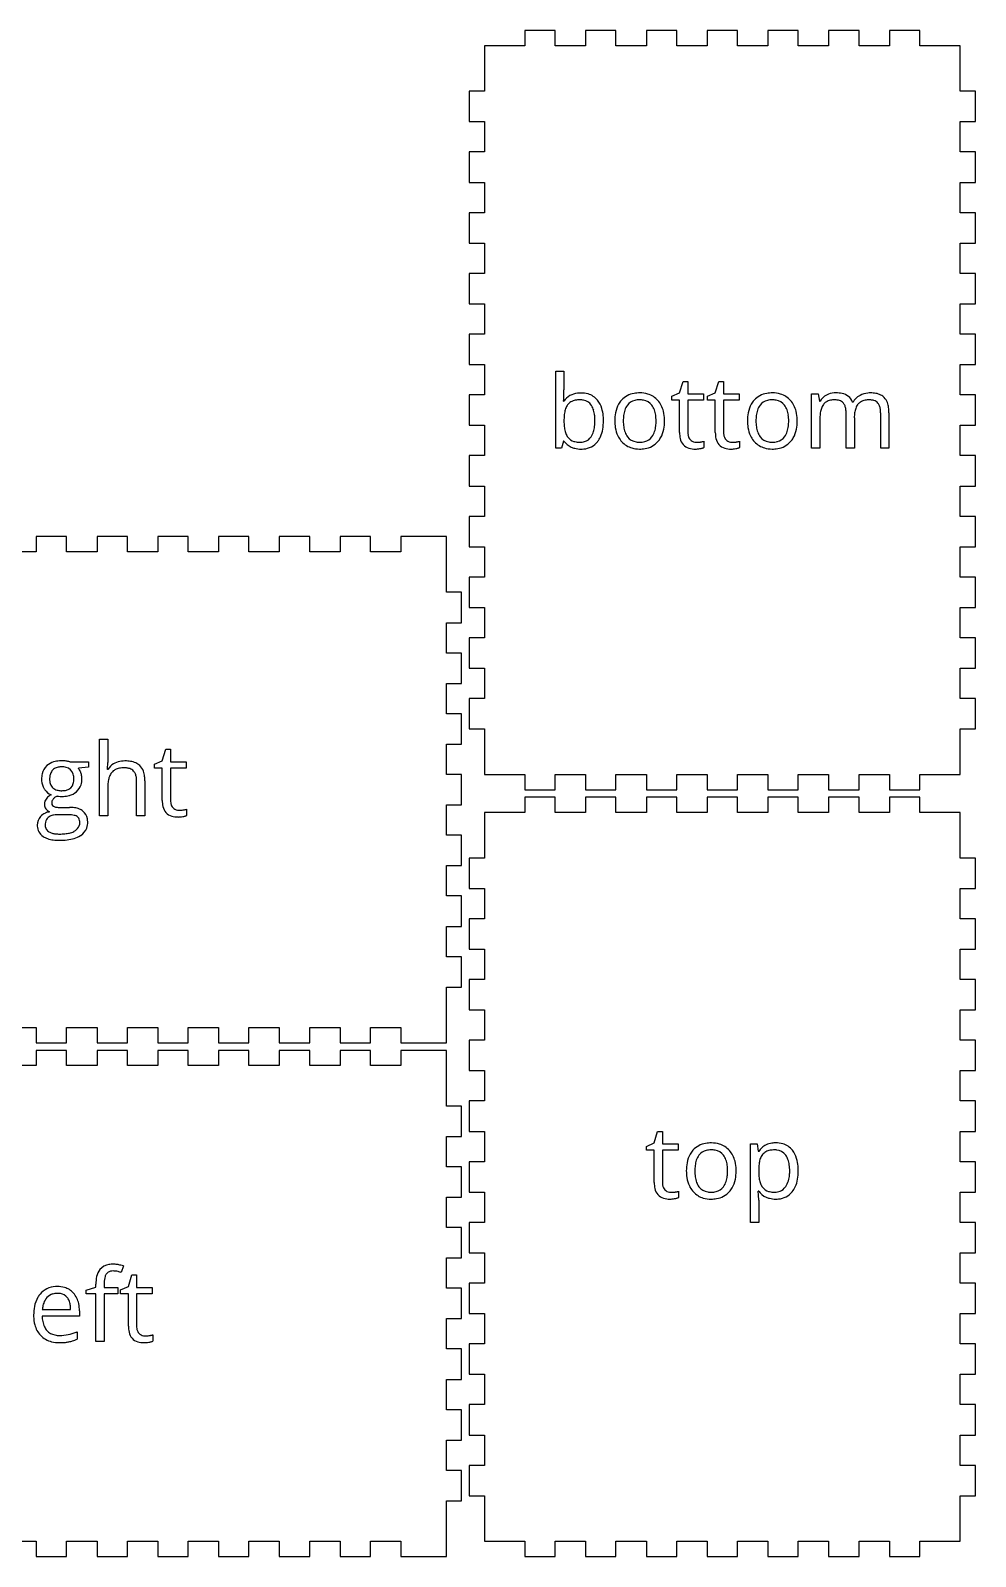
# Model space of a CAD drawing. Header units: millimetres. Extents: x 0 to 706, y 3 to 606.
# Drawn here: x 333 to 706, y 3 to 606 of the extents above; entities that cross this region are included whole.
import ezdxf

# ---------------------------------------------------------------- set-up
doc = ezdxf.new("R2010")
doc.units = ezdxf.units.MM

msp = doc.modelspace()

# ---------------------------------------------------------------- linework, layer by layer
at = {"layer": 'bottom_labelLayer'}
for p, q in [((540.2, 441), (540.2, 471.39)), ((540.2, 471.39), (543.44, 471.39)), ((543.44, 471.39), (543.44, 464.01)), ((589.11, 462.8), (590.47, 467.37)), ((590.47, 467.37), (592.35, 467.37)), ((592.35, 467.37), (592.35, 462.41)), ((603.23, 462.8), (604.59, 467.37)), ((604.59, 467.37), (606.47, 467.37)), ((606.47, 467.37), (606.47, 462.41)), ((543.29, 459.56), (543.44, 459.56)), ((586.04, 461.45), (589.11, 462.8)), ((586.04, 459.89), (586.04, 461.45)), ((589.11, 459.89), (586.04, 459.89)), ((589.11, 447.15), (589.11, 459.89)), ((592.35, 462.41), (598.56, 462.41)), ((598.56, 459.89), (592.35, 459.89)), ((592.35, 459.89), (592.35, 447.29)), ((598.56, 462.41), (598.56, 459.89)), ((600.16, 461.45), (603.23, 462.8)), ((600.16, 459.89), (600.16, 461.45)), ((603.23, 459.89), (600.16, 459.89)), ((603.23, 447.15), (603.23, 459.89)), ((606.47, 462.41), (612.68, 462.41)), ((612.68, 459.89), (606.47, 459.89)), ((606.47, 459.89), (606.47, 447.29)), ((612.68, 462.41), (612.68, 459.89)), ((641.27, 441), (641.27, 462.41)), ((641.27, 462.41), (643.91, 462.41)), ((643.91, 462.41), (644.44, 459.48)), ((644.44, 459.48), (644.59, 459.48)), ((657.48, 459.16), (657.64, 459.16)), ((654.91, 441), (654.91, 454.93)), ((658.15, 452.95), (658.15, 441)), ((668.56, 441), (668.56, 454.93)), ((671.8, 454.97), (671.8, 441)), ((644.52, 452.23), (644.52, 441)), ((542.52, 441), (540.2, 441)), ((543.21, 443.75), (542.52, 441)), ((543.44, 443.75), (543.21, 443.75)), ((598.71, 443.68), (598.71, 441.2)), ((612.84, 443.68), (612.84, 441.2)), ((644.52, 441), (641.27, 441)), ((658.15, 441), (654.91, 441)), ((671.8, 441), (668.56, 441))]:
    msp.add_line(p, q, dxfattribs=at)
for centre, radius, start, end in [((494.66, 463.32), 48.77, 355.72387, 358.1259), ((502.96, 462.75), 40.45, 355.47155, 355.65294), ((475.84, 463.95), 67.6, 358.11232, 0.04844), ((549.49, 455.34), 7.37, 95.18351, 145.1109), ((548.32, 455.51), 4.31, 120.14029, 142.4249), ((548.95, 454.34), 5.64, 100.44694, 119.67008), ((549.62, 450.93), 9.11, 89.57313, 100.73243), ((550.14, 451.69), 11.07, 89.87434, 96.81454), ((549.74, 452.55), 7.5, 78.67814, 90.37495), ((550.26, 452.85), 9.91, 74.23934, 90.56238), ((550.38, 455.24), 4.73, 35.54084, 79.80113), ((550.91, 455.25), 7.42, 38.56313, 74.06704), ((549.23, 453.94), 9.55, 16.47093, 38.40753), ((574.64, 452.97), 11.01, 150.71115, 169.46954), ((572.81, 453.9), 8.96, 138.17594, 150.22874), ((572.51, 454.14), 8.58, 99.17594, 137.98327), ((572.59, 454.8), 5.16, 103.46852, 142.31189), ((573.34, 450.21), 12.59, 89.73263, 100.07598), ((573.23, 452.33), 7.72, 89.48059, 103.8805), ((573.35, 451.87), 8.18, 79.34534, 90.31748), ((573.51, 451.9), 10.89, 73.52228, 90.56922), ((573.97, 454.64), 5.33, 37.95776, 80.40062), ((574.15, 454.22), 8.49, 41.14456, 73.21339), ((572.93, 453.18), 10.1, 13.50144, 41.07034), ((627.04, 452.97), 11.01, 150.71115, 169.46954), ((625.21, 453.9), 8.96, 138.17594, 150.22874), ((624.91, 454.14), 8.58, 99.17594, 137.98327), ((624.99, 454.8), 5.16, 103.46852, 142.31189), ((625.75, 450.21), 12.59, 89.73263, 100.07598), ((625.64, 452.33), 7.72, 89.48059, 103.8805), ((625.75, 451.87), 8.18, 79.34534, 90.31748), ((625.91, 451.9), 10.89, 73.52228, 90.56922), ((626.37, 454.64), 5.33, 37.95776, 80.40062), ((626.55, 454.22), 8.49, 41.14456, 73.21339), ((625.33, 453.18), 10.1, 13.50144, 41.07034), ((650.09, 456.25), 6.37, 117.12095, 149.54237), ((649.29, 455.62), 4.25, 123.70207, 142.30219), ((649.71, 454.89), 5.09, 101.15464, 123.06557), ((650.74, 455.09), 7.7, 93.83433, 117.50721), ((650.33, 451.99), 8.05, 89.55733, 101.48322), ((650.92, 453.5), 9.3, 89.96621, 94.28313), ((650.4, 452.45), 7.59, 85.52381, 90.07933), ((651.02, 452.18), 10.61, 77.55722, 90.5513), ((650.62, 454.65), 5.38, 72.3601, 85.95618), ((651.25, 456.53), 3.4, 41.06107, 72.89936), ((652.01, 456.42), 6.27, 52.7027, 78.00538), ((650.81, 456.24), 3.92, 20.70711, 40.02176), ((652.36, 457.07), 5.54, 22.20979, 51.49705), ((663.51, 455.8), 6.77, 119.40418, 150.18288), ((663.76, 454.93), 5.36, 140.97653, 161.16994), ((662.9, 455.56), 4.29, 122.35972, 140.28841), ((664.26, 454.66), 8.13, 118.25836, 120.06298), ((664.26, 454.57), 8.21, 95.86352, 117.96932), ((663.37, 454.71), 5.27, 101.00323, 121.78405), ((664, 451.7), 8.34, 89.56214, 101.29617), ((664.54, 452.57), 10.23, 89.91969, 96.26176), ((664.08, 452.52), 7.53, 85.81445, 90.06853), ((664.63, 451.53), 11.27, 79.9361, 90.38037), ((664.27, 454.65), 5.38, 72.63955, 86.2568), ((664.89, 456.52), 3.41, 41.04081, 73.17926), ((665.38, 455.59), 7.13, 62.97232, 80.16651), ((664.46, 456.24), 3.92, 20.70711, 40.02176), ((666.17, 457.21), 5.34, 44.229, 62.62291), ((665.93, 457.1), 5.58, 19.5612, 43.31612), ((662.54, 455.83), 9.2, 7.50419, 19.96453), ((568.42, 451.74), 24.98, 177.61768, 180.04252), ((560.91, 452.12), 17.46, 171.06679, 177.84568), ((553.69, 453.29), 10.14, 160.89264, 171.23342), ((549.36, 454.83), 5.55, 143.33823, 161.25599), ((549.85, 454.87), 5.38, 32.7034, 35.52425), ((548.4, 454.04), 7.05, 15.77795, 32.01513), ((543.75, 452.67), 11.89, 6.16487, 16.03964), ((536.53, 451.84), 19.16, 359.76807, 6.30953), ((544.37, 452.42), 14.64, 5.13384, 16.79734), ((538.24, 451.77), 20.81, 359.87792, 5.40936), ((580.35, 451.84), 16.83, 169.2443, 180.38808), ((584.01, 451.8), 17.13, 173.00862, 180.24638), ((577.82, 452.59), 10.89, 162.06532, 173.16748), ((573.85, 453.91), 6.7, 142.90258, 162.37495), ((572.88, 453.87), 6.68, 20.02571, 37.43505), ((569.58, 452.66), 10.19, 7.74399, 20.06902), ((563.65, 451.81), 16.18, 359.70756, 7.89727), ((568.22, 451.94), 14.97, 1.12772, 13.88001), ((632.76, 451.84), 16.83, 169.2443, 180.38808), ((636.41, 451.8), 17.13, 173.00862, 180.24638), ((630.22, 452.59), 10.89, 162.06532, 173.16748), ((626.25, 453.91), 6.7, 142.90258, 162.37495), ((625.28, 453.87), 6.68, 20.02571, 37.43505), ((621.98, 452.66), 10.19, 7.74399, 20.06902), ((616.05, 451.81), 16.18, 359.70756, 7.89727), ((620.62, 451.94), 14.97, 1.12772, 13.88001), ((667.09, 452.24), 22.57, 178.0976, 180.02533), ((660.81, 452.52), 16.29, 171.30419, 178.35016), ((654.25, 453.55), 9.64, 161.02344, 171.44691), ((650.28, 454.95), 5.44, 143.07698, 161.39138), ((648.86, 455.5), 6, 7.98647, 20.79495), ((645.34, 454.98), 9.56, 359.69484, 8.14714), ((672.4, 453.03), 14.26, 172.37764, 180.18297), ((676.12, 452.95), 17.97, 179.89426, 180.00041), ((666.99, 453.78), 8.79, 160.87318, 172.52724), ((662.52, 455.5), 6, 7.98647, 20.79495), ((658.99, 454.98), 9.56, 359.69484, 8.14714), ((656.93, 455.04), 14.87, 359.71074, 7.69073), ((564.88, 451.64), 21.44, 179.77626, 185.70753), ((556.43, 450.77), 12.94, 185.59249, 194.20506), ((551.01, 449.36), 7.35, 193.94304, 208.02184), ((548, 449.59), 7.44, 326.7105, 343.66617), ((543.66, 450.91), 11.98, 343.41715, 353.63691), ((537.11, 451.69), 18.58, 353.49347, 0.22055), ((546.66, 450.48), 12.29, 335.83059, 350.82549), ((540.04, 451.61), 19.01, 350.65628, 0.33804), ((579.74, 451.66), 16.22, 179.77447, 189.09329), ((575.57, 450.95), 11.99, 188.91025, 205.31714), ((583.3, 451.64), 16.42, 179.70596, 187.91607), ((577.28, 450.77), 10.33, 187.76392, 200.09768), ((573.96, 449.56), 6.8, 200.08459, 216.91316), ((572.62, 449.65), 6.96, 323.00892, 342.63905), ((568.63, 450.95), 11.15, 342.36157, 353.75376), ((562.75, 451.66), 17.08, 353.53631, 0.20142), ((572.08, 450.49), 11, 330.25071, 349.41164), ((566.44, 451.61), 16.75, 349.17619, 0.38627), ((564.16, 451.73), 19.03, 359.9919, 1.54199), ((599.3, 447.04), 10.19, 179.35509, 192.84776), ((598.88, 447.25), 6.53, 179.64166, 189.75059), ((613.42, 447.04), 10.19, 179.35509, 192.84776), ((613, 447.25), 6.53, 179.64166, 189.75059), ((632.14, 451.66), 16.22, 179.77447, 189.09329), ((627.97, 450.95), 11.99, 188.91025, 205.31714), ((635.7, 451.64), 16.42, 179.70596, 187.91607), ((629.68, 450.77), 10.33, 187.76392, 200.09768), ((626.36, 449.56), 6.8, 200.08459, 216.91316), ((625.02, 449.65), 6.96, 323.00892, 342.63905), ((621.03, 450.95), 11.15, 342.36157, 353.75376), ((615.15, 451.66), 17.08, 353.53631, 0.20142), ((624.48, 450.49), 11, 330.25071, 349.41164), ((618.84, 451.61), 16.75, 349.17619, 0.38627), ((616.56, 451.73), 19.03, 359.9919, 1.54199), ((549.28, 447.93), 7.18, 215.58502, 245.83616), ((548.82, 448.25), 4.89, 208.55364, 217.56056), ((548.64, 448.17), 4.7, 218.16905, 253.80471), ((549.82, 449.2), 8.56, 245.98016, 255.54557), ((549.52, 450.86), 7.53, 253.13824, 266.84831), ((550.11, 450.44), 9.83, 255.77554, 270.31855), ((549.76, 453.75), 10.42, 266.37757, 270.05105), ((549.84, 449.79), 6.46, 269.3869, 285.86307), ((550.17, 451.61), 11, 269.92256, 275.54818), ((550.69, 448.32), 7.68, 274.06401, 321.4081), ((550.32, 448.05), 4.66, 286.01629, 326.84974), ((549.58, 449.23), 9.11, 321.31614, 335.54361), ((574.34, 450.44), 10.66, 205.65602, 208.44614), ((572.73, 449.46), 8.78, 207.7947, 238.67579), ((572.84, 449.68), 9.03, 238.81156, 253.24283), ((572.75, 448.69), 5.31, 217.30095, 261.70991), ((573.19, 451.02), 10.41, 253.54369, 270.41825), ((573.31, 451.38), 8.05, 260.50332, 270.24767), ((573.32, 453.2), 12.59, 269.75029, 279.80332), ((573.42, 450.86), 7.53, 269.44816, 284.72557), ((574.01, 448.64), 5.24, 284.56623, 322.63338), ((574.13, 449.33), 8.64, 278.89592, 317.99791), ((573.81, 449.58), 9.04, 318.14398, 329.75661), ((594.18, 445.66), 4.9, 190.38177, 253.87724), ((596.57, 446.84), 4.19, 189.54797, 205.78735), ((595.62, 446.4), 3.14, 206.12946, 221.40839), ((595.19, 449.08), 8.47, 253.78479, 270.88525), ((595.52, 446.32), 3.01, 221.59491, 262.35052), ((595.77, 447.62), 4.33, 261.32661, 270.19133), ((595.32, 448.92), 8.31, 270.00315, 270.76042), ((595.27, 450.72), 10.11, 270.89325, 275.54839), ((595.81, 453.93), 10.65, 269.88036, 278.30284), ((594.89, 454.64), 14.05, 275.52601, 279.29397), ((595.23, 452.75), 12.13, 279.1864, 280.11422), ((595.91, 453.1), 9.81, 278.41545, 279.0081), ((595.77, 449.8), 9.13, 280.00701, 283.37354), ((594.71, 460.74), 17.54, 278.95894, 280.51048), ((596.58, 446.41), 5.64, 283.30691, 288.1198), ((595.85, 454.63), 11.32, 280.48476, 282.62683), ((596.85, 450.19), 6.78, 282.58764, 285.57953), ((597.35, 444.08), 3.19, 287.9888, 295.30485), ((597.35, 448.35), 4.87, 285.72405, 286.25657), ((608.3, 445.66), 4.9, 190.38177, 253.87724), ((610.69, 446.84), 4.19, 189.54797, 205.78735), ((609.75, 446.4), 3.14, 206.12946, 221.40839), ((609.31, 449.08), 8.47, 253.78479, 270.88525), ((609.64, 446.32), 3.01, 221.59491, 262.35052), ((609.89, 447.62), 4.33, 261.32661, 270.19133), ((609.44, 448.92), 8.31, 270.00315, 270.76042), ((609.39, 450.72), 10.11, 270.89325, 275.54839), ((609.93, 453.93), 10.65, 269.88036, 278.30284), ((609.01, 454.64), 14.05, 275.52601, 279.29397), ((609.35, 452.75), 12.13, 279.1864, 280.11422), ((610.03, 453.1), 9.81, 278.41545, 279.0081), ((609.89, 449.8), 9.13, 280.00701, 283.37354), ((608.84, 460.74), 17.54, 278.95894, 280.51048), ((610.7, 446.41), 5.64, 283.30691, 288.1198), ((609.97, 454.63), 11.32, 280.48476, 282.62683), ((610.97, 450.19), 6.78, 282.58764, 285.57953), ((611.47, 444.08), 3.19, 287.9888, 295.30485), ((611.47, 448.35), 4.87, 285.72405, 286.25657), ((626.74, 450.44), 10.66, 205.65602, 208.44614), ((625.13, 449.46), 8.78, 207.7947, 238.67579), ((625.25, 449.68), 9.03, 238.81156, 253.24283), ((625.15, 448.69), 5.31, 217.30095, 261.70991), ((625.59, 451.02), 10.41, 253.54369, 270.41825), ((625.71, 451.38), 8.05, 260.50332, 270.24767), ((625.72, 453.2), 12.59, 269.75029, 279.80332), ((625.82, 450.86), 7.53, 269.44816, 284.72557), ((626.41, 448.64), 5.24, 284.56623, 322.63338), ((626.53, 449.33), 8.64, 278.89592, 317.99791), ((626.22, 449.58), 9.04, 318.14398, 329.75661)]:
    msp.add_arc(centre, radius, start, end, dxfattribs=at)
at = {"layer": 'bottom_outsideCutPath'}
for p, q in [((540, 606), (528, 606)), ((528, 606), (528, 600)), ((540, 600), (540, 606)), ((564, 606), (552, 606)), ((552, 606), (552, 600)), ((564, 600), (564, 606)), ((588, 606), (576, 606)), ((576, 606), (576, 600)), ((588, 600), (588, 606)), ((612, 606), (600, 606)), ((600, 606), (600, 600)), ((612, 600), (612, 606)), ((636, 606), (624, 606)), ((624, 606), (624, 600)), ((636, 600), (636, 606)), ((660, 606), (648, 606)), ((648, 606), (648, 600)), ((660, 600), (660, 606)), ((684, 606), (672, 606)), ((672, 606), (672, 600)), ((684, 600), (684, 606)), ((512, 600), (512, 582)), ((516, 600), (512, 600)), ((528, 600), (516, 600)), ((552, 600), (540, 600)), ((576, 600), (564, 600)), ((600, 600), (588, 600)), ((624, 600), (612, 600)), ((648, 600), (636, 600)), ((672, 600), (660, 600)), ((700, 600), (684, 600)), ((700, 594), (700, 600)), ((700, 582), (700, 594)), ((512, 582), (506, 582)), ((506, 582), (506, 570)), ((706, 582), (700, 582)), ((706, 570), (706, 582)), ((506, 570), (512, 570)), ((512, 570), (512, 558)), ((700, 558), (700, 570)), ((700, 570), (706, 570)), ((512, 558), (506, 558)), ((506, 558), (506, 546)), ((706, 558), (700, 558)), ((706, 546), (706, 558)), ((506, 546), (512, 546)), ((512, 546), (512, 534)), ((700, 534), (700, 546)), ((700, 546), (706, 546)), ((512, 534), (506, 534)), ((506, 534), (506, 522)), ((706, 534), (700, 534)), ((706, 522), (706, 534)), ((506, 522), (512, 522)), ((512, 522), (512, 510)), ((700, 510), (700, 522)), ((700, 522), (706, 522)), ((512, 510), (506, 510)), ((506, 510), (506, 498)), ((706, 510), (700, 510)), ((706, 498), (706, 510)), ((506, 498), (512, 498)), ((512, 498), (512, 486)), ((700, 486), (700, 498)), ((700, 498), (706, 498)), ((512, 486), (506, 486)), ((506, 486), (506, 474)), ((706, 486), (700, 486)), ((706, 474), (706, 486)), ((506, 474), (512, 474)), ((512, 474), (512, 462)), ((700, 462), (700, 474)), ((700, 474), (706, 474)), ((512, 462), (506, 462)), ((506, 462), (506, 450)), ((706, 462), (700, 462)), ((706, 450), (706, 462)), ((506, 450), (512, 450)), ((512, 450), (512, 438)), ((700, 438), (700, 450)), ((700, 450), (706, 450)), ((512, 438), (506, 438)), ((506, 438), (506, 426)), ((706, 438), (700, 438)), ((706, 426), (706, 438)), ((506, 426), (512, 426)), ((512, 426), (512, 414)), ((700, 414), (700, 426)), ((700, 426), (706, 426)), ((512, 414), (506, 414)), ((506, 414), (506, 402)), ((706, 414), (700, 414)), ((706, 402), (706, 414)), ((506, 402), (512, 402)), ((512, 402), (512, 390)), ((700, 390), (700, 402)), ((700, 402), (706, 402)), ((512, 390), (506, 390)), ((506, 390), (506, 378)), ((706, 390), (700, 390)), ((706, 378), (706, 390)), ((506, 378), (512, 378)), ((512, 378), (512, 366)), ((700, 366), (700, 378)), ((700, 378), (706, 378)), ((512, 366), (506, 366)), ((506, 366), (506, 354)), ((706, 366), (700, 366)), ((706, 354), (706, 366)), ((506, 354), (512, 354)), ((512, 354), (512, 342)), ((700, 342), (700, 354)), ((700, 354), (706, 354)), ((512, 342), (506, 342)), ((506, 342), (506, 330)), ((706, 342), (700, 342)), ((706, 330), (706, 342)), ((506, 330), (512, 330)), ((512, 330), (512, 318)), ((700, 312), (700, 330)), ((700, 330), (706, 330)), ((512, 318), (512, 312)), ((512, 312), (528, 312)), ((528, 312), (528, 306)), ((540, 306), (540, 312)), ((540, 312), (552, 312)), ((552, 312), (552, 306)), ((564, 306), (564, 312)), ((564, 312), (576, 312)), ((576, 312), (576, 306)), ((588, 306), (588, 312)), ((588, 312), (600, 312)), ((600, 312), (600, 306)), ((612, 306), (612, 312)), ((612, 312), (624, 312)), ((624, 312), (624, 306)), ((636, 306), (636, 312)), ((636, 312), (648, 312)), ((648, 312), (648, 306)), ((660, 306), (660, 312)), ((660, 312), (672, 312)), ((672, 312), (672, 306)), ((684, 306), (684, 312)), ((684, 312), (696, 312)), ((696, 312), (700, 312)), ((528, 306), (540, 306)), ((552, 306), (564, 306)), ((576, 306), (588, 306)), ((600, 306), (612, 306)), ((624, 306), (636, 306)), ((648, 306), (660, 306)), ((672, 306), (684, 306))]:
    msp.add_line(p, q, dxfattribs=at)
at = {"layer": 'left_labelLayer'}
for p, q in [((369.42, 117.81), (368.58, 115.22)), ((354.71, 108.24), (358.54, 109.42)), ((358.54, 109.42), (358.54, 110.61)), ((361.78, 110.69), (361.78, 109.3)), ((361.78, 109.3), (367.23, 109.3)), ((367.23, 109.3), (367.23, 106.78)), ((368.3, 108.34), (371.37, 109.69)), ((371.37, 109.69), (372.74, 114.26)), ((372.74, 114.26), (374.61, 114.26)), ((374.61, 114.26), (374.61, 109.3)), ((374.61, 109.3), (380.82, 109.3)), ((380.82, 109.3), (380.82, 106.78)), ((354.71, 106.78), (354.71, 108.24)), ((358.54, 106.78), (354.71, 106.78)), ((358.54, 87.89), (358.54, 106.78)), ((367.23, 106.78), (361.78, 106.78)), ((361.78, 106.78), (361.78, 87.89)), ((368.3, 106.78), (368.3, 108.34)), ((371.37, 106.78), (368.3, 106.78)), ((371.37, 94.05), (371.37, 106.78)), ((380.82, 106.78), (374.61, 106.78)), ((374.61, 106.78), (374.61, 94.18)), ((352.05, 98.01), (337.31, 98.01)), ((337.38, 100.65), (348.58, 100.65)), ((352.05, 100.06), (352.05, 98.01)), ((351.13, 91.78), (351.13, 88.89)), ((380.98, 90.57), (380.98, 88.09)), ((361.78, 87.89), (358.54, 87.89))]:
    msp.add_line(p, q, dxfattribs=at)
for centre, radius, start, end in [((365.5, 112.2), 6.8, 141.74338, 168.23221), ((364.49, 112.72), 5.69, 98.25515, 139.62034), ((365.73, 112.45), 3.75, 145.06886, 162.18018), ((364.94, 112.96), 2.81, 102.76773, 144.33803), ((365.37, 108.64), 9.85, 89.66969, 99.93143), ((365.33, 111.45), 4.37, 89.48592, 103.41975), ((365.35, 108.85), 6.97, 83.07608, 89.7927), ((365.38, 108.06), 10.44, 81.56409, 89.70174), ((364.92, 105.43), 10.42, 76.51835, 83.02168), ((364.64, 102.94), 15.61, 75.97399, 81.65647), ((363.7, 100.25), 15.74, 71.96132, 76.59183), ((363.38, 97.71), 20.99, 73.29637, 76.0946), ((342.91, 101.36), 8.31, 92.47626, 140.53864), ((343.33, 98.23), 11.46, 89.96382, 93.91762), ((343.44, 99.81), 9.88, 74.21259, 90.54501), ((344.05, 102.09), 7.52, 41.20647, 74.02327), ((371.68, 110.76), 13.14, 167.5776, 180.65867), ((377.09, 110.69), 15.31, 178.1973, 180.02319), ((372.9, 110.87), 11.12, 171.65277, 178.43835), ((368.46, 111.54), 6.62, 161.84375, 171.78469), ((345.41, 99.67), 11.35, 149.40711, 169.18537), ((343.86, 100.49), 9.6, 140.1056, 148.90674), ((346.79, 99.98), 9.42, 160.33533, 172.53152), ((343.96, 101.02), 6.4, 138.09947, 160.58663), ((342.86, 101.99), 4.94, 106.46571, 137.91764), ((343.24, 100.58), 6.39, 89.44222, 106.20897), ((343.34, 100.31), 6.66, 79.64686, 90.29101), ((343.81, 102.48), 4.44, 40.08229, 80.62432), ((343.35, 102.14), 5.02, 23.48214, 39.70721), ((341.48, 101.35), 7.05, 8.73422, 23.2772), ((342.88, 101.08), 9.07, 11.59942, 41.1496), ((338.86, 100.15), 13.2, 359.61478, 12.03364), ((350.97, 98.53), 17.02, 168.95393, 180.38434), ((352.47, 98.42), 18.52, 179.98869, 181.79913), ((348.3, 98.18), 14.35, 181.35746, 194.49199), ((350.32, 98.27), 13.01, 181.14471, 190.80071), ((349.58, 99.53), 12.25, 172.15451, 174.76153), ((337.53, 100.71), 11.05, 359.67452, 8.92245), ((343.66, 96.91), 9.54, 194.08772, 223.05382), ((345.73, 97.36), 8.33, 190.60057, 206.02753), ((343.7, 96.4), 6.09, 206.29502, 222.5558), ((343.52, 96.31), 5.89, 223.06451, 258.14013), ((344.23, 99.26), 8.93, 257.53119, 270.43194), ((344.24, 107.46), 17.12, 270.1984, 292.20904), ((343.42, 109.82), 19.62, 291.82554, 293.16135), ((381.56, 93.93), 10.19, 179.35509, 192.84776), ((376.45, 92.55), 4.9, 190.38177, 253.87724), ((381.14, 94.14), 6.53, 179.64166, 189.75059), ((378.84, 93.73), 4.19, 189.54797, 205.78735), ((377.89, 93.29), 3.14, 206.12946, 221.40839), ((377.78, 93.21), 3.01, 221.59491, 262.35052), ((378.12, 101.52), 11.32, 280.48476, 282.62683), ((379.11, 97.08), 6.78, 282.58764, 285.57953), ((379.62, 95.24), 4.87, 285.72405, 286.25657), ((343.16, 96.54), 8.92, 223.54658, 256.1957), ((344.08, 100.1), 12.6, 256.00879, 270.48481), ((344.2, 113.92), 26.42, 269.96693, 271.99313), ((344.45, 107.55), 20.04, 271.91196, 275.97272), ((345.13, 101.15), 13.61, 275.90545, 281.66039), ((344.79, 102.38), 14.88, 281.99358, 287.88512), ((343.38, 106.74), 19.46, 287.90229, 293.48616), ((377.45, 95.97), 8.47, 253.78479, 270.88525), ((378.03, 94.51), 4.33, 261.32661, 270.19133), ((377.58, 95.81), 8.31, 270.00315, 270.76042), ((377.53, 97.61), 10.11, 270.89325, 275.54839), ((378.07, 100.83), 10.65, 269.88036, 278.30284), ((377.16, 101.54), 14.05, 275.52601, 279.29397), ((377.49, 99.64), 12.13, 279.1864, 280.11422), ((378.17, 100), 9.81, 278.41545, 279.0081), ((378.03, 96.69), 9.13, 280.00701, 283.37354), ((376.98, 107.63), 17.54, 278.95894, 280.51048), ((378.85, 93.3), 5.64, 283.30691, 288.1198), ((379.62, 90.97), 3.19, 287.9888, 295.30485)]:
    msp.add_arc(centre, radius, start, end, dxfattribs=at)
at = {"layer": 'left_outsideCutPath'}
for p, q in [((347, 203), (335, 203)), ((335, 203), (335, 197)), ((347, 197), (347, 203)), ((371, 203), (359, 203)), ((359, 203), (359, 197)), ((371, 197), (371, 203)), ((395, 203), (383, 203)), ((383, 203), (383, 197)), ((395, 197), (395, 203)), ((419, 203), (407, 203)), ((407, 203), (407, 197)), ((419, 197), (419, 203)), ((443, 203), (431, 203)), ((431, 203), (431, 197)), ((443, 197), (443, 203)), ((467, 203), (455, 203)), ((455, 203), (455, 197)), ((467, 197), (467, 203)), ((497, 203), (479, 203)), ((479, 203), (479, 197)), ((497, 193), (497, 203)), ((335, 197), (323, 197)), ((359, 197), (347, 197)), ((383, 197), (371, 197)), ((407, 197), (395, 197)), ((431, 197), (419, 197)), ((455, 197), (443, 197)), ((479, 197), (467, 197)), ((497, 181), (497, 193)), ((503, 181), (497, 181)), ((503, 169), (503, 181)), ((497, 157), (497, 169)), ((497, 169), (503, 169)), ((503, 157), (497, 157)), ((503, 145), (503, 157)), ((497, 133), (497, 145)), ((497, 145), (503, 145)), ((503, 133), (497, 133)), ((503, 121), (503, 133)), ((497, 109), (497, 121)), ((497, 121), (503, 121)), ((503, 109), (497, 109)), ((503, 97), (503, 109)), ((497, 85), (497, 97)), ((497, 97), (503, 97)), ((503, 85), (497, 85)), ((503, 73), (503, 85)), ((497, 61), (497, 73)), ((497, 73), (503, 73)), ((503, 61), (497, 61)), ((503, 49), (503, 61)), ((497, 37), (497, 49)), ((497, 49), (503, 49)), ((503, 37), (497, 37)), ((503, 25), (503, 37)), ((497, 3), (497, 25)), ((497, 25), (503, 25)), ((323, 9), (335, 9)), ((335, 9), (335, 3)), ((347, 3), (347, 9)), ((347, 9), (359, 9)), ((359, 9), (359, 3)), ((371, 3), (371, 9)), ((371, 9), (383, 9)), ((383, 9), (383, 3)), ((395, 3), (395, 9)), ((395, 9), (407, 9)), ((407, 9), (407, 3)), ((419, 3), (419, 9)), ((419, 9), (431, 9)), ((431, 9), (431, 3)), ((443, 3), (443, 9)), ((443, 9), (455, 9)), ((455, 9), (455, 3)), ((467, 3), (467, 9)), ((467, 9), (479, 9)), ((479, 9), (479, 3)), ((335, 3), (347, 3)), ((359, 3), (371, 3)), ((383, 3), (395, 3)), ((407, 3), (419, 3)), ((431, 3), (443, 3)), ((455, 3), (467, 3)), ((479, 3), (491, 3)), ((491, 3), (497, 3))]:
    msp.add_line(p, q, dxfattribs=at)
at = {"layer": 'right_labelLayer'}
for p, q in [((359.98, 295.61), (359.98, 326)), ((359.98, 326), (363.22, 326)), ((363.22, 326), (363.22, 316.8)), ((384.77, 317.41), (386.13, 321.98)), ((386.13, 321.98), (388.01, 321.98)), ((388.01, 321.98), (388.01, 317.02)), ((348.19, 317.02), (355.59, 317.02)), ((355.59, 314.96), (351.62, 314.5)), ((355.59, 317.02), (355.59, 314.96)), ((363.07, 314.05), (363.26, 314.05)), ((381.7, 316.06), (384.77, 317.41)), ((381.7, 314.5), (381.7, 316.06)), ((384.77, 314.5), (381.7, 314.5)), ((384.77, 301.76), (384.77, 314.5)), ((388.01, 317.02), (394.22, 317.02)), ((394.22, 314.5), (388.01, 314.5)), ((388.01, 314.5), (388.01, 301.9)), ((394.22, 317.02), (394.22, 314.5)), ((374.63, 295.61), (374.63, 309.46)), ((377.87, 309.57), (377.87, 295.61)), ((363.22, 306.8), (363.22, 295.61)), ((347.07, 296.1), (343.19, 296.1)), ((344.32, 299.01), (348.11, 299.01)), ((363.22, 295.61), (359.98, 295.61)), ((377.87, 295.61), (374.63, 295.61)), ((394.38, 298.29), (394.38, 295.8))]:
    msp.add_line(p, q, dxfattribs=at)
for centre, radius, start, end in [((343.33, 310.95), 6.16, 132.32877, 167.33409), ((343.75, 310.35), 6.89, 106.2189, 131.53776), ((344.29, 311.09), 3.89, 135.58399, 163.00159), ((344.14, 311.17), 3.73, 122.52108, 134.99668), ((344.8, 306.94), 10.45, 93.63298, 106.54087), ((344.49, 310.56), 4.43, 101.06205, 121.97391), ((344.97, 308.24), 6.8, 89.58594, 101.33341), ((345.14, 303.09), 14.32, 89.93804, 94.02677), ((345.11, 307.99), 7.05, 76.10951, 90.70285), ((345.2, 304.98), 12.43, 82.58521, 90.18495), ((345.58, 307.92), 9.47, 74.0089, 82.56944), ((346.01, 311.24), 3.68, 13.95357, 77.66738), ((347.49, 311.23), 5.27, 29.45845, 38.35767), ((345.34, 310), 7.75, 23.18453, 29.54225), ((350.51, 315.82), 12.68, 351.97131, 354.96189), ((343.97, 316.39), 19.25, 354.98286, 357.89435), ((334.06, 316.77), 29.17, 357.86742, 0.06829), ((368.76, 310.61), 6.48, 119.83159, 147.97259), ((368.24, 309.88), 4.54, 118.45512, 139.67062), ((369.54, 309.41), 7.91, 116.66578, 120.41831), ((369.69, 309.02), 8.32, 96.66525, 116.37825), ((368.94, 308.49), 6.1, 100.10679, 118.08474), ((369.64, 304.84), 9.81, 89.59196, 100.3595), ((370, 306.84), 10.52, 89.89274, 96.99592), ((369.73, 306.06), 8.6, 84.01978, 90.15108), ((370.1, 304.21), 13.15, 80.6863, 90.35371), ((370.06, 308.83), 5.81, 71.08281, 84.36911), ((370.78, 310.85), 3.66, 43.3791, 71.5386), ((370.92, 309.03), 8.27, 65.60227, 80.88442), ((371.91, 311.25), 5.84, 46.74008, 65.41307), ((371.97, 311.46), 5.65, 19.22043, 45.76607), ((346.44, 310.16), 9.37, 166.81958, 180.48393), ((345.25, 310.08), 8.18, 179.97597, 183.62067), ((343.78, 309.91), 6.7, 183.01609, 212.31231), ((348.8, 310.17), 8.53, 175.33935, 180.08638), ((346.6, 310.11), 6.33, 179.56177, 191.65291), ((346.34, 310.42), 6.05, 162.59121, 175.7343), ((344.4, 309.64), 4.08, 191.35552, 213.36604), ((346.14, 309.32), 3.58, 282.77966, 346.48285), ((342.86, 310.32), 6.97, 359.18062, 15.04318), ((343.26, 310.13), 6.57, 345.43621, 0.7466), ((346.97, 309.76), 6.01, 310.60979, 342.09236), ((343.28, 309.09), 10, 21.25065, 23.34893), ((346.78, 310.48), 6.24, 6.85047, 20.98719), ((345.6, 310.14), 7.43, 342.56498, 0.59577), ((345.02, 310.24), 8.01, 359.87107, 7.04322), ((378.74, 307.05), 15.51, 171.32023, 178.34068), ((372.69, 308.01), 9.38, 160.1567, 171.53128), ((368.95, 309.39), 5.39, 140.62084, 160.50488), ((370.59, 310.77), 3.86, 22.70243, 42.34196), ((368.86, 310.05), 5.73, 8.49315, 22.65798), ((365.47, 309.51), 9.16, 359.6714, 8.68773), ((368.72, 310.25), 9.12, 6.47338, 19.64681), ((363.85, 309.62), 14.02, 359.79453, 6.77439), ((344.06, 310.11), 7.04, 212.4714, 215.88757), ((343, 309.26), 5.68, 215.16408, 247.47479), ((341.52, 300.4), 3.29, 144.49633, 161.33505), ((342.61, 299.59), 4.64, 132.72591, 144.14797), ((344.35, 297.73), 7.19, 125.22127, 132.86557), ((346.1, 295.3), 10.18, 121.23527, 125.37947), ((343.88, 309.33), 3.47, 213.95738, 227.79716), ((343.55, 300.74), 2.44, 147.53692, 180.25923), ((344.35, 300.2), 3.4, 128.0882, 147.14004), ((344.33, 309.89), 4.19, 228.26208, 254.73414), ((345.84, 298.36), 5.77, 117.3935, 128.40953), ((344.79, 312.13), 8.8, 259.49635, 263.39041), ((344.92, 311.9), 6.29, 254.40165, 267.43488), ((344.96, 313.74), 10.42, 263.48369, 270.12714), ((345.08, 313.96), 8.35, 267.0154, 270.03233), ((344.99, 317.41), 14.08, 269.96918, 272.93121), ((345.18, 312.67), 7.06, 269.22568, 284.37733), ((345.24, 314.03), 10.7, 272.5335, 285.25796), ((346.2, 310.66), 7.19, 284.93158, 310.62228), ((384.15, 306.81), 20.93, 178.10796, 180.02296), ((394.96, 301.65), 10.19, 179.35509, 192.84776), ((394.54, 301.86), 6.53, 179.64166, 189.75059), ((340.87, 291.59), 5.66, 113.81214, 138.34963), ((341.93, 300.29), 3.71, 161.72258, 180.48435), ((341.95, 300.26), 3.72, 179.98363, 182.93768), ((341.23, 300.18), 3.01, 182.17673, 215.34156), ((341.87, 289.45), 8.02, 102.28709, 114.11726), ((342.03, 300.76), 3.99, 215.46497, 217.17495), ((341.55, 300.35), 3.36, 216.58615, 245.49687), ((342.21, 292.16), 3.8, 117.23044, 130.50233), ((342.67, 291.19), 4.86, 99.81029, 116.82295), ((342.8, 300.71), 1.68, 179.2919, 198.35806), ((342.48, 300.62), 1.36, 199.22915, 239.56911), ((342.74, 300.98), 1.8, 238.2202, 239.84544), ((342.95, 301.41), 2.27, 240.73026, 254.50267), ((343.14, 288.65), 7.45, 89.64352, 100.02092), ((343.57, 303.55), 4.5, 254.16367, 262.21235), ((344.06, 306.98), 7.97, 262.05557, 267.20831), ((344.3, 311.34), 12.33, 267.09195, 270.08632), ((347.12, 275.47), 20.63, 86.50542, 90.13993), ((348.18, 285.74), 13.27, 81.57443, 90.30597), ((347.65, 283.88), 12.21, 81.41723, 86.57567), ((348.51, 289.46), 6.56, 73.41001, 81.59071), ((348.91, 290.48), 8.47, 68.36715, 81.73993), ((349.53, 292.79), 3.08, 58.99722, 73.85864), ((349.86, 292.91), 5.86, 52.18796, 68.2501), ((350.52, 293.81), 4.74, 8.62013, 51.89825), ((389.84, 300.26), 4.9, 190.38177, 253.87724), ((392.23, 301.45), 4.19, 189.54797, 205.78735), ((391.29, 301.01), 3.14, 206.12946, 221.40839), ((390.85, 303.69), 8.47, 253.78479, 270.88525), ((391.18, 300.93), 3.01, 221.59491, 262.35052), ((391.43, 302.23), 4.33, 261.32661, 270.19133), ((391.47, 308.54), 10.65, 269.88036, 278.30284), ((391.57, 307.71), 9.81, 278.41545, 279.0081), ((391.43, 304.4), 9.13, 280.00701, 283.37354), ((390.38, 315.35), 17.54, 278.95894, 280.51048), ((392.24, 301.01), 5.64, 283.30691, 288.1198), ((391.51, 309.24), 11.32, 280.48476, 282.62683), ((392.51, 304.8), 6.78, 282.58764, 285.57953), ((393.01, 298.69), 3.19, 287.9888, 295.30485), ((393.01, 302.96), 4.87, 285.72405, 286.25657), ((340.35, 292.06), 4.96, 138.39161, 181.00526), ((342.24, 291.97), 6.85, 179.97841, 183.02269), ((340.65, 291.82), 5.25, 182.20799, 207.74615), ((343.71, 292.05), 5.19, 168.25805, 180.38203), ((341.77, 291.97), 3.26, 179.22076, 200.93555), ((341.98, 292.46), 3.42, 130.79448, 169.04134), ((341.39, 291.88), 2.86, 202.02869, 236.14574), ((341.97, 292.62), 3.8, 235.06347, 238.50424), ((346.4, 296.43), 7.75, 283.13707, 295.8573), ((347.39, 294.28), 5.38, 296.40475, 301.80089), ((347.77, 293.75), 4.73, 301.22307, 318.62381), ((350.03, 293.69), 2.04, 31.50955, 58.07777), ((348.65, 292.94), 3.54, 319.07655, 1.1407), ((349.5, 293.39), 2.66, 10.66089, 30.93619), ((347.8, 293.05), 4.39, 359.54612, 10.99047), ((349.33, 292.94), 5.96, 302.99037, 339.54945), ((348.3, 293.2), 7.02, 340.52688, 0.72016), ((348.19, 293.32), 7.12, 359.74305, 9.73264), ((390.98, 303.53), 8.31, 270.00315, 270.76042), ((390.93, 305.32), 10.11, 270.89325, 275.54839), ((390.55, 309.25), 14.05, 275.52601, 279.29397), ((390.89, 307.36), 12.13, 279.1864, 280.11422), ((340.53, 291.87), 5.17, 208.90363, 236.42314), ((341.88, 293.81), 7.53, 235.9668, 251.22291), ((343.17, 297.57), 11.51, 251.21019, 262.7064), ((342.65, 293.83), 5.19, 239.10662, 254.48628), ((343.55, 296.95), 8.44, 254.2324, 263.49373), ((344.06, 304.17), 18.17, 262.56347, 270.26989), ((344.12, 301.77), 13.29, 263.41083, 270.14576), ((344.25, 311.7), 25.7, 269.75451, 276.61696), ((344.18, 305.24), 16.76, 269.90844, 269.99962), ((344.26, 310.28), 21.8, 269.79573, 275.39911), ((345.08, 301.9), 13.38, 275.29568, 283.35162), ((345.4, 302.12), 16.05, 276.49398, 286.49537), ((347.23, 296.06), 9.72, 286.25423, 302.528), ((348.24, 294.32), 7.71, 303.18697, 304.17226)]:
    msp.add_arc(centre, radius, start, end, dxfattribs=at)
at = {"layer": 'right_outsideCutPath'}
for p, q in [((347, 406), (335, 406)), ((335, 406), (335, 400)), ((347, 400), (347, 406)), ((371, 406), (359, 406)), ((359, 406), (359, 400)), ((371, 400), (371, 406)), ((395, 406), (383, 406)), ((383, 406), (383, 400)), ((395, 400), (395, 406)), ((419, 406), (407, 406)), ((407, 406), (407, 400)), ((419, 400), (419, 406)), ((443, 406), (431, 406)), ((431, 406), (431, 400)), ((443, 400), (443, 406)), ((467, 406), (455, 406)), ((455, 406), (455, 400)), ((467, 400), (467, 406)), ((497, 406), (479, 406)), ((479, 406), (479, 400)), ((497, 396), (497, 406)), ((335, 400), (323, 400)), ((359, 400), (347, 400)), ((383, 400), (371, 400)), ((407, 400), (395, 400)), ((431, 400), (419, 400)), ((455, 400), (443, 400)), ((479, 400), (467, 400)), ((497, 384), (497, 396)), ((503, 384), (497, 384)), ((503, 372), (503, 384)), ((497, 360), (497, 372)), ((497, 372), (503, 372)), ((503, 360), (497, 360)), ((503, 348), (503, 360)), ((497, 336), (497, 348)), ((497, 348), (503, 348)), ((503, 336), (497, 336)), ((503, 324), (503, 336)), ((497, 312), (497, 324)), ((497, 324), (503, 324)), ((503, 312), (497, 312)), ((503, 300), (503, 312)), ((497, 288), (497, 300)), ((497, 300), (503, 300)), ((503, 288), (497, 288)), ((503, 276), (503, 288)), ((497, 264), (497, 276)), ((497, 276), (503, 276)), ((503, 264), (497, 264)), ((503, 252), (503, 264)), ((497, 240), (497, 252)), ((497, 252), (503, 252)), ((503, 240), (497, 240)), ((503, 228), (503, 240)), ((497, 206), (497, 228)), ((497, 228), (503, 228)), ((323, 212), (335, 212)), ((335, 212), (335, 206)), ((347, 206), (347, 212)), ((347, 212), (359, 212)), ((359, 212), (359, 206)), ((371, 206), (371, 212)), ((371, 212), (383, 212)), ((383, 212), (383, 206)), ((395, 206), (395, 212)), ((395, 212), (407, 212)), ((407, 212), (407, 206)), ((419, 206), (419, 212)), ((419, 212), (431, 212)), ((431, 212), (431, 206)), ((443, 206), (443, 212)), ((443, 212), (455, 212)), ((455, 212), (455, 206)), ((467, 206), (467, 212)), ((467, 212), (479, 212)), ((479, 212), (479, 206)), ((335, 206), (347, 206)), ((359, 206), (371, 206)), ((383, 206), (395, 206)), ((407, 206), (419, 206)), ((431, 206), (443, 206)), ((455, 206), (467, 206)), ((479, 206), (491, 206)), ((491, 206), (497, 206))]:
    msp.add_line(p, q, dxfattribs=at)
at = {"layer": 'top_labelLayer'}
for p, q in [((579.09, 166.42), (580.45, 170.99)), ((580.45, 170.99), (582.33, 170.99)), ((582.33, 170.99), (582.33, 166.03)), ((576.02, 165.07), (579.09, 166.42)), ((576.02, 163.51), (576.02, 165.07)), ((579.09, 163.51), (576.02, 163.51)), ((579.09, 150.77), (579.09, 163.51)), ((582.33, 166.03), (588.54, 166.03)), ((588.54, 163.51), (582.33, 163.51)), ((582.33, 163.51), (582.33, 150.91)), ((588.54, 166.03), (588.54, 163.51)), ((617.13, 135.01), (617.13, 166.03)), ((617.13, 166.03), (619.77, 166.03)), ((619.77, 166.03), (620.22, 163.1)), ((620.22, 163.1), (620.37, 163.1)), ((620.37, 156.07), (620.37, 155.34)), ((588.7, 147.3), (588.7, 144.82)), ((620.37, 147.38), (620.14, 147.38)), ((620.37, 143.82), (620.37, 135.01)), ((620.37, 135.01), (617.13, 135.01))]:
    msp.add_line(p, q, dxfattribs=at)
for centre, radius, start, end in [((601.07, 157.52), 8.96, 138.17594, 150.22874), ((600.77, 157.76), 8.58, 99.17594, 137.98327), ((600.85, 158.42), 5.16, 103.46852, 142.31189), ((601.61, 153.83), 12.59, 89.73263, 100.07598), ((601.5, 155.95), 7.72, 89.48059, 103.8805), ((601.61, 155.49), 8.18, 79.34534, 90.31748), ((601.77, 155.52), 10.89, 73.52228, 90.56922), ((602.23, 158.26), 5.33, 37.95776, 80.40062), ((602.41, 157.85), 8.49, 41.14456, 73.21339), ((601.19, 156.8), 10.1, 13.50144, 41.07034), ((627.52, 158.08), 8.73, 132.3565, 144.91959), ((626.18, 159.54), 6.75, 115.40061, 132.31184), ((625.21, 159.15), 4.28, 118.55694, 141.02434), ((625.89, 157.82), 5.78, 100.08682, 118.19179), ((626.7, 158.27), 8.12, 97.70663, 114.88215), ((626.56, 154.32), 9.34, 89.59043, 100.35017), ((627.07, 155.91), 10.51, 89.84683, 97.94743), ((626.64, 156.69), 6.98, 84.03791, 90.08483), ((627.19, 156.48), 9.94, 74.19236, 90.57852), ((626.94, 158.6), 5.04, 35.44816, 85.22666), ((627.88, 158.98), 7.35, 38.05234, 74.04173), ((625.98, 157.53), 9.74, 16.3356, 37.90906), ((608.61, 155.46), 16.83, 169.2443, 180.38808), ((602.9, 156.59), 11.01, 150.71115, 169.46954), ((612.27, 155.42), 17.13, 173.00862, 180.24638), ((606.08, 156.21), 10.89, 162.06532, 173.16748), ((602.11, 157.53), 6.7, 142.90258, 162.37495), ((601.14, 157.49), 6.68, 20.02571, 37.43505), ((597.84, 156.28), 10.19, 7.74399, 20.06902), ((591.91, 155.43), 16.18, 359.70756, 7.89727), ((596.48, 155.56), 14.97, 1.12772, 13.88001), ((635.91, 156.11), 15.53, 171.08685, 178.32474), ((629.9, 157.08), 9.45, 160.28956, 171.24531), ((626.25, 158.42), 5.55, 141.88904, 160.59732), ((625.48, 157.5), 6.87, 19.89914, 35.89802), ((622.21, 156.31), 10.35, 7.71496, 19.88596), ((616.26, 155.47), 16.36, 359.71084, 7.86104), ((621, 155.99), 14.95, 4.57666, 16.60888), ((614.87, 155.38), 21.11, 359.90034, 4.90182), ((589.28, 150.66), 10.19, 179.35509, 192.84776), ((588.86, 150.87), 6.53, 179.64166, 189.75059), ((608, 155.28), 16.22, 179.77447, 189.09329), ((603.83, 154.57), 11.99, 188.91025, 205.31714), ((611.56, 155.26), 16.42, 179.70596, 187.91607), ((605.54, 154.39), 10.33, 187.76392, 200.09768), ((602.22, 153.18), 6.8, 200.08459, 216.91316), ((600.88, 153.27), 6.96, 323.00892, 342.63905), ((596.89, 154.57), 11.15, 342.36157, 353.75376), ((591.01, 155.28), 17.08, 353.53631, 0.20142), ((600.34, 154.11), 11, 330.25071, 349.41164), ((594.7, 155.23), 16.75, 349.17619, 0.38627), ((592.42, 155.35), 19.03, 359.9919, 1.54199), ((641.01, 155.87), 20.64, 178.06628, 179.44734), ((641.81, 155.26), 21.44, 179.77626, 185.70753), ((633.36, 154.39), 12.94, 185.59249, 194.20506), ((627.95, 152.98), 7.35, 193.94304, 208.02184), ((624.58, 153.62), 7.84, 325.57538, 344.15046), ((620.53, 154.82), 12.07, 343.93362, 355.11374), ((615.35, 155.35), 17.27, 354.84022, 0.11746), ((623.6, 154.1), 12.29, 335.83059, 350.82549), ((616.97, 155.23), 19.01, 350.65628, 0.33804), ((584.16, 149.28), 4.9, 190.38177, 253.87724), ((586.55, 150.46), 4.19, 189.54797, 205.78735), ((585.6, 150.02), 3.14, 206.12946, 221.40839), ((585.5, 149.94), 3.01, 221.59491, 262.35052), ((585.75, 151.24), 4.33, 261.32661, 270.19133), ((585.79, 157.55), 10.65, 269.88036, 278.30284), ((585.89, 156.72), 9.81, 278.41545, 279.0081), ((584.69, 164.36), 17.54, 278.95894, 280.51048), ((585.83, 158.25), 11.32, 280.48476, 282.62683), ((586.83, 153.81), 6.78, 282.58764, 285.57953), ((587.33, 147.7), 3.19, 287.9888, 295.30485), ((587.33, 151.97), 4.87, 285.72405, 286.25657), ((602.6, 154.06), 10.66, 205.65602, 208.44614), ((600.99, 153.08), 8.78, 207.7947, 238.67579), ((601.1, 153.3), 9.03, 238.81156, 253.24283), ((601.01, 152.31), 5.31, 217.30095, 261.70991), ((601.57, 155), 8.05, 260.50332, 270.24767), ((601.68, 154.48), 7.53, 269.44816, 284.72557), ((602.27, 152.26), 5.24, 284.56623, 322.63338), ((602.39, 152.95), 8.64, 278.89592, 317.99791), ((602.08, 153.2), 9.04, 318.14398, 329.75661), ((589.7, 143.53), 30.68, 2.95032, 7.20209), ((594.66, 143.81), 25.71, 0.03183, 2.90159), ((626.21, 151.55), 7.18, 215.58502, 245.83616), ((625.76, 151.87), 4.89, 208.55364, 217.56056), ((625.58, 151.8), 4.7, 218.16905, 253.80471), ((626.76, 152.82), 8.56, 245.98016, 255.54557), ((626.45, 154.49), 7.53, 253.13824, 266.84831), ((626.69, 157.37), 10.42, 266.37757, 270.05105), ((626.78, 152.41), 5.46, 269.2257, 292.04304), ((627.63, 151.94), 7.68, 274.06401, 321.4081), ((626.85, 151.97), 5.03, 293.14297, 324.13539), ((625.76, 152.9), 6.46, 323.1616, 325.01523), ((626.51, 152.85), 9.11, 321.31614, 335.54361), ((585.17, 152.7), 8.47, 253.78479, 270.88525), ((585.3, 152.54), 8.31, 270.00315, 270.76042), ((585.25, 154.34), 10.11, 270.89325, 275.54839), ((584.87, 158.26), 14.05, 275.52601, 279.29397), ((585.21, 156.37), 12.13, 279.1864, 280.11422), ((585.75, 153.42), 9.13, 280.00701, 283.37354), ((586.56, 150.03), 5.64, 283.30691, 288.1198), ((601.45, 154.64), 10.41, 253.54369, 270.41825), ((601.58, 156.82), 12.59, 269.75029, 279.80332), ((627.04, 154.06), 9.83, 255.77554, 270.31855), ((627.11, 155.23), 11, 269.92256, 275.54818)]:
    msp.add_arc(centre, radius, start, end, dxfattribs=at)
at = {"layer": 'top_outsideCutPath'}
for p, q in [((540, 303), (528, 303)), ((528, 303), (528, 297)), ((540, 297), (540, 303)), ((564, 303), (552, 303)), ((552, 303), (552, 297)), ((564, 297), (564, 303)), ((588, 303), (576, 303)), ((576, 303), (576, 297)), ((588, 297), (588, 303)), ((612, 303), (600, 303)), ((600, 303), (600, 297)), ((612, 297), (612, 303)), ((636, 303), (624, 303)), ((624, 303), (624, 297)), ((636, 297), (636, 303)), ((660, 303), (648, 303)), ((648, 303), (648, 297)), ((660, 297), (660, 303)), ((684, 303), (672, 303)), ((672, 303), (672, 297)), ((684, 297), (684, 303)), ((512, 297), (512, 279)), ((516, 297), (512, 297)), ((528, 297), (516, 297)), ((552, 297), (540, 297)), ((576, 297), (564, 297)), ((600, 297), (588, 297)), ((624, 297), (612, 297)), ((648, 297), (636, 297)), ((672, 297), (660, 297)), ((700, 297), (684, 297)), ((700, 291), (700, 297)), ((700, 279), (700, 291)), ((512, 279), (506, 279)), ((506, 279), (506, 267)), ((706, 279), (700, 279)), ((706, 267), (706, 279)), ((506, 267), (512, 267)), ((512, 267), (512, 255)), ((700, 255), (700, 267)), ((700, 267), (706, 267)), ((512, 255), (506, 255)), ((506, 255), (506, 243)), ((706, 255), (700, 255)), ((706, 243), (706, 255)), ((506, 243), (512, 243)), ((512, 243), (512, 231)), ((700, 231), (700, 243)), ((700, 243), (706, 243)), ((512, 231), (506, 231)), ((506, 231), (506, 219)), ((706, 231), (700, 231)), ((706, 219), (706, 231)), ((506, 219), (512, 219)), ((512, 219), (512, 207)), ((700, 207), (700, 219)), ((700, 219), (706, 219)), ((512, 207), (506, 207)), ((506, 207), (506, 195)), ((706, 207), (700, 207)), ((706, 195), (706, 207)), ((506, 195), (512, 195)), ((512, 195), (512, 183)), ((700, 183), (700, 195)), ((700, 195), (706, 195)), ((512, 183), (506, 183)), ((506, 183), (506, 171)), ((706, 183), (700, 183)), ((706, 171), (706, 183)), ((506, 171), (512, 171)), ((512, 171), (512, 159)), ((700, 159), (700, 171)), ((700, 171), (706, 171)), ((512, 159), (506, 159)), ((506, 159), (506, 147)), ((706, 159), (700, 159)), ((706, 147), (706, 159)), ((506, 147), (512, 147)), ((512, 147), (512, 135)), ((700, 135), (700, 147)), ((700, 147), (706, 147)), ((512, 135), (506, 135)), ((506, 135), (506, 123)), ((706, 135), (700, 135)), ((706, 123), (706, 135)), ((506, 123), (512, 123)), ((512, 123), (512, 111)), ((700, 111), (700, 123)), ((700, 123), (706, 123)), ((512, 111), (506, 111)), ((506, 111), (506, 99)), ((706, 111), (700, 111)), ((706, 99), (706, 111)), ((506, 99), (512, 99)), ((512, 99), (512, 87)), ((700, 87), (700, 99)), ((700, 99), (706, 99)), ((512, 87), (506, 87)), ((506, 87), (506, 75)), ((706, 87), (700, 87)), ((706, 75), (706, 87)), ((506, 75), (512, 75)), ((512, 75), (512, 63)), ((700, 63), (700, 75)), ((700, 75), (706, 75)), ((512, 63), (506, 63)), ((506, 63), (506, 51)), ((706, 63), (700, 63)), ((706, 51), (706, 63)), ((506, 51), (512, 51)), ((512, 51), (512, 39)), ((700, 39), (700, 51)), ((700, 51), (706, 51)), ((512, 39), (506, 39)), ((506, 39), (506, 27)), ((706, 39), (700, 39)), ((706, 27), (706, 39)), ((506, 27), (512, 27)), ((512, 27), (512, 15)), ((700, 9), (700, 27)), ((700, 27), (706, 27)), ((512, 15), (512, 9)), ((512, 9), (528, 9)), ((528, 9), (528, 3)), ((540, 3), (540, 9)), ((540, 9), (552, 9)), ((552, 9), (552, 3)), ((564, 3), (564, 9)), ((564, 9), (576, 9)), ((576, 9), (576, 3)), ((588, 3), (588, 9)), ((588, 9), (600, 9)), ((600, 9), (600, 3)), ((612, 3), (612, 9)), ((612, 9), (624, 9)), ((624, 9), (624, 3)), ((636, 3), (636, 9)), ((636, 9), (648, 9)), ((648, 9), (648, 3)), ((660, 3), (660, 9)), ((660, 9), (672, 9)), ((672, 9), (672, 3)), ((684, 3), (684, 9)), ((684, 9), (696, 9)), ((696, 9), (700, 9)), ((528, 3), (540, 3)), ((552, 3), (564, 3)), ((576, 3), (588, 3)), ((600, 3), (612, 3)), ((624, 3), (636, 3)), ((648, 3), (660, 3)), ((672, 3), (684, 3))]:
    msp.add_line(p, q, dxfattribs=at)

doc.saveas('drawing.dxf')
